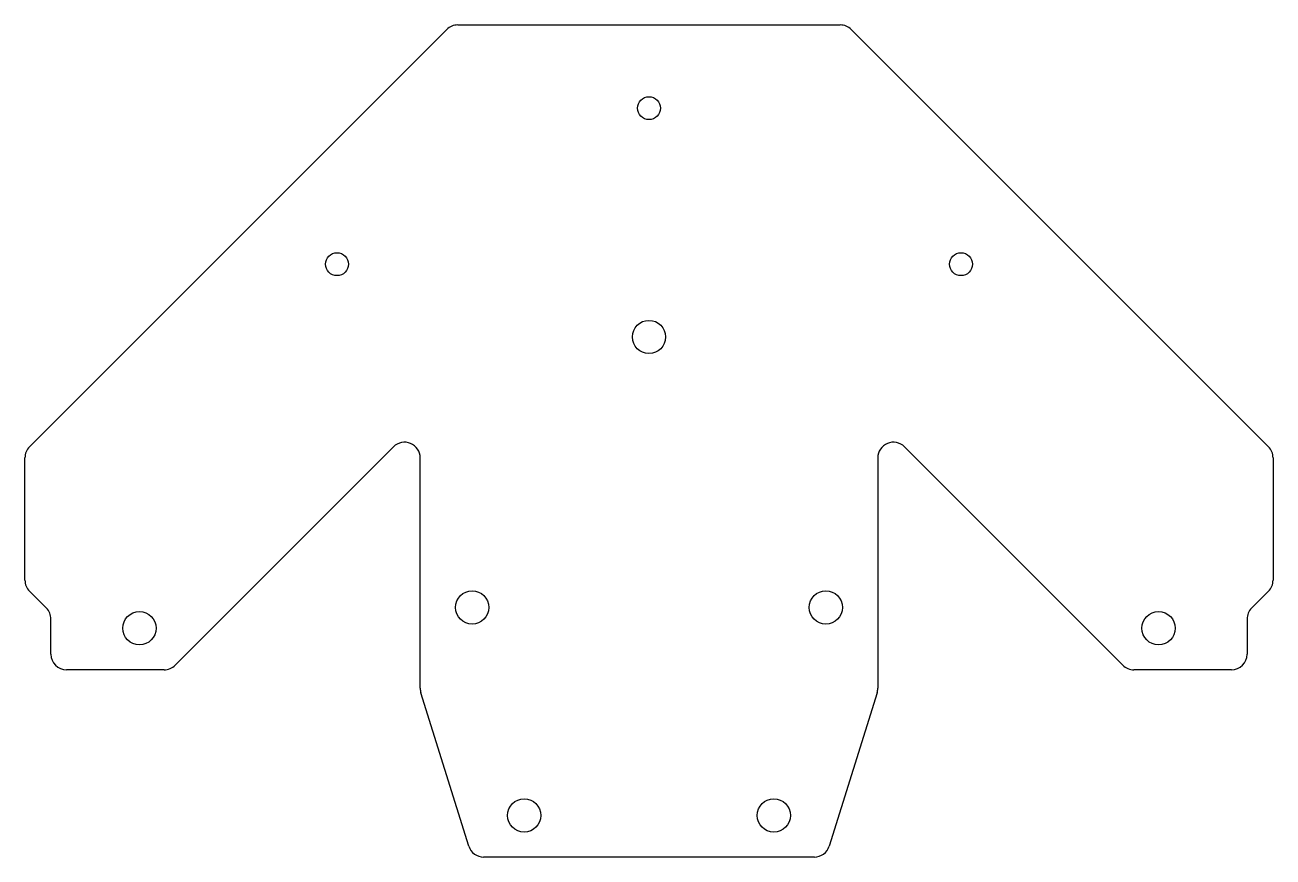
# Model space of a CAD drawing. Header units: millimetres. Extents: x -60 to 60, y -80 to 0.
import ezdxf

# ---------------------------------------------------------------- set-up
doc = ezdxf.new("R2010")
doc.units = ezdxf.units.MM

msp = doc.modelspace()

# ---------------------------------------------------------------- linework, layer by layer
for p, q in [((-18.38, 0, 0), (18.38, 0, 0)), ((-59.56, -40.56, 0), (-19.44, -0.44, 0)), ((19.44, -0.44, 0), (59.56, -40.56, 0)), ((-24.56, -40.56, 0), (-45.56, -61.56, 0)), ((45.56, -61.56, 0), (24.56, -40.56, 0)), ((-60, -53.38, 0), (-60, -41.62, 0)), ((-22, -63.77, 0), (-22, -41.62, 0)), ((22, -41.62, 0), (22, -63.77, 0)), ((60, -41.62, 0), (60, -53.38, 0)), ((-57.94, -56.06, 0), (-59.56, -54.44, 0)), ((59.56, -54.44, 0), (57.94, -56.06, 0)), ((-57.5, -60.5, 0), (-57.5, -57.12, 0)), ((57.5, -57.12, 0), (57.5, -60.5, 0)), ((-46.62, -62, 0), (-56, -62, 0)), ((56, -62, 0), (46.62, -62, 0)), ((-17.33, -78.95, 0), (-21.93, -64.22, 0)), ((21.93, -64.22, 0), (17.33, -78.95, 0)), ((15.9, -80, 0), (-15.9, -80, 0))]:
    msp.add_line(p, q)
for centre, radius in [((0, -8, 0), 1.1), ((-30, -23, 0), 1.1), ((30, -23, 0), 1.1), ((0, -30, 0), 1.6), ((-17, -56, 0), 1.6), ((17, -56, 0), 1.6), ((-49, -58, 0), 1.6), ((49, -58, 0), 1.6), ((-12, -76, 0), 1.6), ((12, -76, 0), 1.6)]:
    msp.add_circle(centre, radius)
for centre, start, end in [((-18.38, -1.5, 0), 90, 135), ((18.38, -1.5, 0), 45, 90), ((-58.5, -41.62, 0), 135, 180), ((-23.5, -41.62, 0), 0, 135), ((23.5, -41.62, 0), 45, 180), ((58.5, -41.62, 0), 0, 45), ((-58.5, -53.38, 0), 180, 225), ((58.5, -53.38, 0), -45, 0), ((-59, -57.12, 0), 0, 45), ((59, -57.12, 0), 135, 180), ((-56, -60.5, 0), 180, 270), ((56, -60.5, 0), -90, 0), ((-46.62, -60.5, 0), -90, -45), ((46.62, -60.5, 0), 225, 270), ((-20.5, -63.77, 0), 180, 197.354), ((20.5, -63.77, 0), -17.354, 0), ((-15.9, -78.5, 0), 197.354, 270), ((15.9, -78.5, 0), -90, -17.354)]:
    msp.add_arc(centre, 1.5, start, end)

doc.saveas('drawing.dxf')
